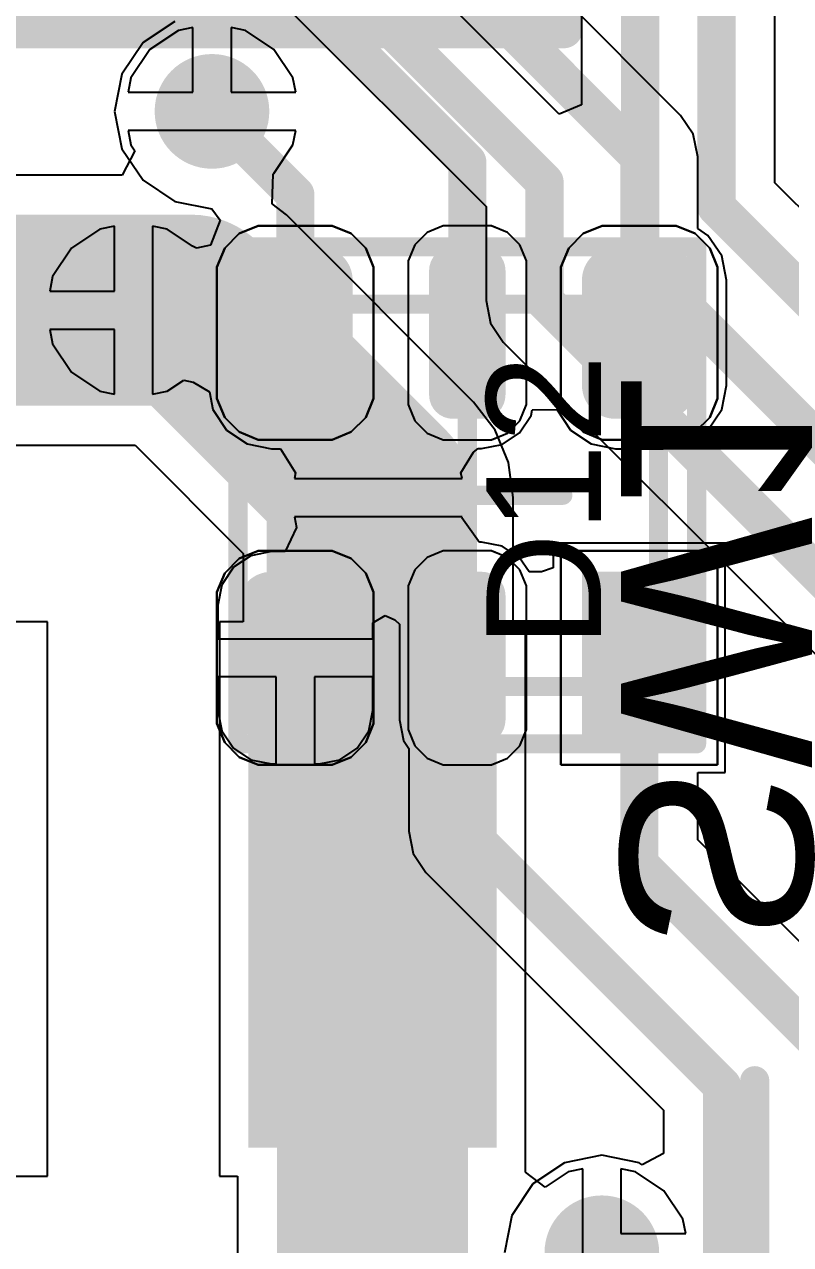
# Model space of a CAD drawing. Header units: inches. Extents: x -0.1 to 84.5, y -0.1 to 23.7.
# Drawn here: x 22.58 to 26.59, y 5.74 to 12.12 of the extents above; entities that cross this region are included whole.
import ezdxf

# ---------------------------------------------------------------- set-up
doc = ezdxf.new("R2010")
doc.units = ezdxf.units.IN
for name, color, linetype in [('Bottom Courtyard', 56, 'Continuous'), ('Bottom Layer', 5, 'Continuous'), ('Bottom Overlay', 54, 'Continuous'), ('Bottom Paste', 16, 'Continuous'), ('Bottom Solder', 6, 'Continuous'), ('Top 3D Body', 56, 'Continuous'), ('Top Courtyard', 56, 'Continuous'), ('Top Layer', 1, 'Continuous'), ('Top Overlay', 2, 'Continuous'), ('Top Paste', 8, 'Continuous'), ('Top Solder', 216, 'Continuous'), ('Via Holes', 16, 'Continuous')]:
    doc.layers.add(name, color=color, linetype=linetype)
doc.styles.add('Arial', font='', dxfattribs={"height": 0.2})
doc.styles.get('Arial').set_extended_font_data('Arial')

# ---------------------------------------------------------------- blocks, each defined once
blk = doc.blocks.new('JS102011SAQN_B_80')
at = {"layer": 'Bottom Layer'}
blk.add_hatch(color=5, dxfattribs=at).paths.add_polyline_path([(-1.9, -4), (-3.1, -4), (-3.1, -1.5), (-1.9, -1.5)])
at = {"layer": 'Bottom Paste'}
blk.add_hatch(color=16, dxfattribs=at).paths.add_polyline_path([(-1.9, -4), (-3.1, -4), (-3.1, -1.5), (-1.9, -1.5)])
at = {"layer": 'Bottom Solder'}
blk.add_hatch(color=6, dxfattribs=at).paths.add_polyline_path([(-1.85, -4.05), (-3.15, -4.05), (-3.15, -1.45), (-1.85, -1.45)])
at = {"layer": 'Bottom Overlay'}
blk.add_lwpolyline([(-4.5, 1.8, 0.1524, 0.1524, 0), (-4.5, -1.8, 0.1524, 0.1524, 0)], format="xyseb", dxfattribs=at)
blk.add_lwpolyline([(-4.5381, -1.8, 0.0762, 0.0762, 1), (-4.4619, -1.8, 0.0762, 0.0762, 1)], format="xyseb", close=True, dxfattribs=at)
blk = doc.blocks.new('SMDHDRV10P127_2X5_615X330X560B_B_100')
at = {"layer": 'Bottom Courtyard'}
for points in [[(3.5, 4.5, 0.2, 0.2, 0), (-3.5, 4.5, 0.2, 0.2, 0)], [(-3.5, 4.5, 0.2, 0.2, 0), (-3.5, -4.5, 0.2, 0.2, 0)]]:
    blk.add_lwpolyline(points, format="xyseb", dxfattribs=at)
blk.add_lwpolyline([(-3.55, 4.5, 0.1, 0.1, 1), (-3.45, 4.5, 0.1, 0.1, 1)], format="xyseb", close=True, dxfattribs=at)
blk.add_lwpolyline([(-3.55, 4.5, 0.1, 0.1, 1), (-3.45, 4.5, 0.1, 0.1, 1)], format="xyseb", close=True, dxfattribs=at)
blk = doc.blocks.new('APA_RGB_LED_2020_116')
at = {"layer": 'Top Layer'}
h = blk.add_hatch(color=1, dxfattribs=at)
edge = h.paths.add_edge_path()
edge.add_arc((-1.125, 1.025), 0.125, 90, 180)
edge.add_line((-1.25, 1.025), (-1.25, 0.775))
edge.add_arc((-1.125, 0.775), 0.125, 180, 270)
edge.add_line((-1.125, 0.65), (-0.575, 0.65))
edge.add_arc((-0.575, 0.775), 0.125, 270, 360)
edge.add_line((-0.45, 0.775), (-0.45, 1.025))
edge.add_arc((-0.575, 1.025), 0.125, 0, 90)
edge.add_line((-0.575, 1.15), (-1.125, 1.15))
h = blk.add_hatch(color=1, dxfattribs=at)
edge = h.paths.add_edge_path()
edge.add_arc((0.575, 1.025), 0.125, 90, 180)
edge.add_line((0.45, 1.025), (0.45, 0.775))
edge.add_arc((0.575, 0.775), 0.125, 180, 270)
edge.add_line((0.575, 0.65), (1.125, 0.65))
edge.add_arc((1.125, 0.775), 0.125, 270, 360)
edge.add_line((1.25, 0.775), (1.25, 1.025))
edge.add_arc((1.125, 1.025), 0.125, 0, 90)
edge.add_line((1.125, 1.15), (0.575, 1.15))
h = blk.add_hatch(color=1, dxfattribs=at)
edge = h.paths.add_edge_path()
edge.add_arc((-1.175, 0.075), 0.075, 90, 180)
edge.add_line((-1.25, 0.075), (-1.25, -0.075))
edge.add_arc((-1.175, -0.075), 0.075, 180, 270)
edge.add_line((-1.175, -0.15), (-0.525, -0.15))
edge.add_arc((-0.525, -0.075), 0.075, 270, 360)
edge.add_line((-0.45, -0.075), (-0.45, 0.075))
edge.add_arc((-0.525, 0.075), 0.075, 0, 90)
edge.add_line((-0.525, 0.15), (-1.175, 0.15))
h = blk.add_hatch(color=1, dxfattribs=at)
edge = h.paths.add_edge_path()
edge.add_arc((0.525, 0.075), 0.075, 90, 180)
edge.add_line((0.45, 0.075), (0.45, -0.075))
edge.add_arc((0.525, -0.075), 0.075, 180, 270)
edge.add_line((0.525, -0.15), (1.175, -0.15))
edge.add_arc((1.175, -0.075), 0.075, 270, 360)
edge.add_line((1.25, -0.075), (1.25, 0.075))
edge.add_arc((1.175, 0.075), 0.075, 0, 90)
edge.add_line((1.175, 0.15), (0.525, 0.15))
blk.add_hatch(color=1, dxfattribs=at).paths.add_polyline_path([(-1.25, -0.65), (-0.45, -0.65), (-0.45, -1.15), (-1.25, -1.15)])
h = blk.add_hatch(color=1, dxfattribs=at)
edge = h.paths.add_edge_path()
edge.add_arc((0.575, -0.775), 0.125, 90, 180)
edge.add_line((0.45, -0.775), (0.45, -1.025))
edge.add_arc((0.575, -1.025), 0.125, 180, 270)
edge.add_line((0.575, -1.15), (1.125, -1.15))
edge.add_arc((1.125, -1.025), 0.125, 270, 360)
edge.add_line((1.25, -1.025), (1.25, -0.775))
edge.add_arc((1.125, -0.775), 0.125, 0, 90)
edge.add_line((1.125, -0.65), (0.575, -0.65))
at = {"layer": 'Top Paste'}
h = blk.add_hatch(color=8, dxfattribs=at)
edge = h.paths.add_edge_path()
edge.add_arc((-1.125, 1.025), 0.125, 90, 180)
edge.add_line((-1.25, 1.025), (-1.25, 0.775))
edge.add_arc((-1.125, 0.775), 0.125, 180, 270)
edge.add_line((-1.125, 0.65), (-0.575, 0.65))
edge.add_arc((-0.575, 0.775), 0.125, 270, 360)
edge.add_line((-0.45, 0.775), (-0.45, 1.025))
edge.add_arc((-0.575, 1.025), 0.125, 0, 90)
edge.add_line((-0.575, 1.15), (-1.125, 1.15))
h = blk.add_hatch(color=8, dxfattribs=at)
edge = h.paths.add_edge_path()
edge.add_arc((0.575, 1.025), 0.125, 90, 180)
edge.add_line((0.45, 1.025), (0.45, 0.775))
edge.add_arc((0.575, 0.775), 0.125, 180, 270)
edge.add_line((0.575, 0.65), (1.125, 0.65))
edge.add_arc((1.125, 0.775), 0.125, 270, 360)
edge.add_line((1.25, 0.775), (1.25, 1.025))
edge.add_arc((1.125, 1.025), 0.125, 0, 90)
edge.add_line((1.125, 1.15), (0.575, 1.15))
h = blk.add_hatch(color=8, dxfattribs=at)
edge = h.paths.add_edge_path()
edge.add_arc((-1.175, 0.075), 0.075, 90, 180)
edge.add_line((-1.25, 0.075), (-1.25, -0.075))
edge.add_arc((-1.175, -0.075), 0.075, 180, 270)
edge.add_line((-1.175, -0.15), (-0.525, -0.15))
edge.add_arc((-0.525, -0.075), 0.075, 270, 360)
edge.add_line((-0.45, -0.075), (-0.45, 0.075))
edge.add_arc((-0.525, 0.075), 0.075, 0, 90)
edge.add_line((-0.525, 0.15), (-1.175, 0.15))
h = blk.add_hatch(color=8, dxfattribs=at)
edge = h.paths.add_edge_path()
edge.add_arc((0.525, 0.075), 0.075, 90, 180)
edge.add_line((0.45, 0.075), (0.45, -0.075))
edge.add_arc((0.525, -0.075), 0.075, 180, 270)
edge.add_line((0.525, -0.15), (1.175, -0.15))
edge.add_arc((1.175, -0.075), 0.075, 270, 360)
edge.add_line((1.25, -0.075), (1.25, 0.075))
edge.add_arc((1.175, 0.075), 0.075, 0, 90)
edge.add_line((1.175, 0.15), (0.525, 0.15))
blk.add_hatch(color=8, dxfattribs=at).paths.add_polyline_path([(-1.25, -0.65), (-0.45, -0.65), (-0.45, -1.15), (-1.25, -1.15)])
h = blk.add_hatch(color=8, dxfattribs=at)
edge = h.paths.add_edge_path()
edge.add_arc((0.575, -0.775), 0.125, 90, 180)
edge.add_line((0.45, -0.775), (0.45, -1.025))
edge.add_arc((0.575, -1.025), 0.125, 180, 270)
edge.add_line((0.575, -1.15), (1.125, -1.15))
edge.add_arc((1.125, -1.025), 0.125, 270, 360)
edge.add_line((1.25, -1.025), (1.25, -0.775))
edge.add_arc((1.125, -0.775), 0.125, 0, 90)
edge.add_line((1.125, -0.65), (0.575, -0.65))
at = {"layer": 'Top Solder'}
h = blk.add_hatch(color=216, dxfattribs=at)
edge = h.paths.add_edge_path()
edge.add_arc((-1.125, 1.025), 0.175, 90, 180)
edge.add_line((-1.3, 1.025), (-1.3, 0.775))
edge.add_arc((-1.125, 0.775), 0.175, 180, 270)
edge.add_line((-1.125, 0.6), (-0.575, 0.6))
edge.add_arc((-0.575, 0.775), 0.175, 270, 360)
edge.add_line((-0.4, 0.775), (-0.4, 1.025))
edge.add_arc((-0.575, 1.025), 0.175, 0, 90)
edge.add_line((-0.575, 1.2), (-1.125, 1.2))
h = blk.add_hatch(color=216, dxfattribs=at)
edge = h.paths.add_edge_path()
edge.add_arc((0.575, 1.025), 0.175, 90, 180)
edge.add_line((0.4, 1.025), (0.4, 0.775))
edge.add_arc((0.575, 0.775), 0.175, 180, 270)
edge.add_line((0.575, 0.6), (1.125, 0.6))
edge.add_arc((1.125, 0.775), 0.175, 270, 360)
edge.add_line((1.3, 0.775), (1.3, 1.025))
edge.add_arc((1.125, 1.025), 0.175, 0, 90)
edge.add_line((1.125, 1.2), (0.575, 1.2))
h = blk.add_hatch(color=216, dxfattribs=at)
edge = h.paths.add_edge_path()
edge.add_arc((-1.175, 0.075), 0.125, 90, 180)
edge.add_line((-1.3, 0.075), (-1.3, -0.075))
edge.add_arc((-1.175, -0.075), 0.125, 180, 270)
edge.add_line((-1.175, -0.2), (-0.525, -0.2))
edge.add_arc((-0.525, -0.075), 0.125, 270, 360)
edge.add_line((-0.4, -0.075), (-0.4, 0.075))
edge.add_arc((-0.525, 0.075), 0.125, 0, 90)
edge.add_line((-0.525, 0.2), (-1.175, 0.2))
h = blk.add_hatch(color=216, dxfattribs=at)
edge = h.paths.add_edge_path()
edge.add_arc((0.525, 0.075), 0.125, 90, 180)
edge.add_line((0.4, 0.075), (0.4, -0.075))
edge.add_arc((0.525, -0.075), 0.125, 180, 270)
edge.add_line((0.525, -0.2), (1.175, -0.2))
edge.add_arc((1.175, -0.075), 0.125, 270, 360)
edge.add_line((1.3, -0.075), (1.3, 0.075))
edge.add_arc((1.175, 0.075), 0.125, 0, 90)
edge.add_line((1.175, 0.2), (0.525, 0.2))
blk.add_hatch(color=216, dxfattribs=at).paths.add_polyline_path([(-1.3, -0.6), (-0.4, -0.6), (-0.4, -1.2), (-1.3, -1.2)])
h = blk.add_hatch(color=216, dxfattribs=at)
edge = h.paths.add_edge_path()
edge.add_arc((0.575, -0.775), 0.175, 90, 180)
edge.add_line((0.4, -0.775), (0.4, -1.025))
edge.add_arc((0.575, -1.025), 0.175, 180, 270)
edge.add_line((0.575, -1.2), (1.125, -1.2))
edge.add_arc((1.125, -1.025), 0.175, 270, 360)
edge.add_line((1.3, -1.025), (1.3, -0.775))
edge.add_arc((1.125, -0.775), 0.175, 0, 90)
edge.add_line((1.125, -0.6), (0.575, -0.6))
at = {"layer": 'Top 3D Body'}
for points in [[(-1, 1, 0.1, 0.1, 0), (1, 1, 0.1, 0.1, 0)], [(-1, 1, 0.1, 0.1, 0), (-1, -1, 0.1, 0.1, 0)], [(1, 1, 0.1, 0.1, 0), (1, -1, 0.1, 0.1, 0)], [(-1, -1, 0.1, 0.1, 0), (1, -1, 0.1, 0.1, 0)]]:
    blk.add_lwpolyline(points, format="xyseb", dxfattribs=at)
for points in [[(-1.025, 1, 0.05, 0.05, 1), (-0.975, 1, 0.05, 0.05, 1)], [(-1.025, 1, 0.05, 0.05, 1), (-0.975, 1, 0.05, 0.05, 1)], [(0.975, 1, 0.05, 0.05, 1), (1.025, 1, 0.05, 0.05, 1)], [(0.975, 1, 0.05, 0.05, 1), (1.025, 1, 0.05, 0.05, 1)], [(-1.025, -1, 0.05, 0.05, 1), (-0.975, -1, 0.05, 0.05, 1)], [(-1.025, -1, 0.05, 0.05, 1), (-0.975, -1, 0.05, 0.05, 1)], [(0.975, -1, 0.05, 0.05, 1), (1.025, -1, 0.05, 0.05, 1)], [(0.975, -1, 0.05, 0.05, 1), (1.025, -1, 0.05, 0.05, 1)]]:
    blk.add_lwpolyline(points, format="xyseb", close=True, dxfattribs=at)
at = {"layer": 'Top Courtyard'}
for points in [[(-1.3, 1.2, 0.1, 0.1, 0), (-1.3, -1.2, 0.1, 0.1, 0)], [(-1.3, 1.2, 0.1, 0.1, 0), (1.3, 1.2, 0.1, 0.1, 0)], [(1.3, 1.2, 0.1, 0.1, 0), (1.3, -1.2, 0.1, 0.1, 0)], [(0, 0.5, 0.1, 0.1, 0), (0, -0.5, 0.1, 0.1, 0)], [(-0.5, 0, 0.1, 0.1, 0), (0.5, 0, 0.1, 0.1, 0)], [(-1.3, -1.2, 0.1, 0.1, 0), (1.3, -1.2, 0.1, 0.1, 0)]]:
    blk.add_lwpolyline(points, format="xyseb", dxfattribs=at)
for points in [[(-1.325, 1.2, 0.05, 0.05, 1), (-1.275, 1.2, 0.05, 0.05, 1)], [(-1.325, 1.2, 0.05, 0.05, 1), (-1.275, 1.2, 0.05, 0.05, 1)], [(1.275, 1.2, 0.05, 0.05, 1), (1.325, 1.2, 0.05, 0.05, 1)], [(1.275, 1.2, 0.05, 0.05, 1), (1.325, 1.2, 0.05, 0.05, 1)], [(-0.025, 0.5, 0.05, 0.05, 1), (0.025, 0.5, 0.05, 0.05, 1)], [(-0.525, 0, 0.05, 0.05, 1), (-0.475, 0, 0.05, 0.05, 1)], [(0.475, 0, 0.05, 0.05, 1), (0.525, 0, 0.05, 0.05, 1)], [(-0.025, -0.5, 0.05, 0.05, 1), (0.025, -0.5, 0.05, 0.05, 1)], [(-1.325, -1.2, 0.05, 0.05, 1), (-1.275, -1.2, 0.05, 0.05, 1)], [(-1.325, -1.2, 0.05, 0.05, 1), (-1.275, -1.2, 0.05, 0.05, 1)], [(1.275, -1.2, 0.05, 0.05, 1), (1.325, -1.2, 0.05, 0.05, 1)], [(1.275, -1.2, 0.05, 0.05, 1), (1.325, -1.2, 0.05, 0.05, 1)]]:
    blk.add_lwpolyline(points, format="xyseb", close=True, dxfattribs=at)
at = {"layer": 'Top Overlay'}
for p, q in [((-1.2929, 1.2689), (-1.1937, 1.31)), ((-1.1937, 1.31), (-1.14, 1.31)), ((-1.14, 1.31), (-1.14, 1.31)), ((-1.14, 1.31), (-0.56, 1.31)), ((-0.56, 1.31), (-0.5063, 1.31)), ((-0.5063, 1.31), (-0.4071, 1.2689)), ((0.4071, 1.2689), (0.5063, 1.31)), ((0.5063, 1.31), (0.56, 1.31)), ((0.56, 1.31), (0.56, 1.31)), ((0.56, 1.31), (1.14, 1.31)), ((1.14, 1.31), (1.1937, 1.31)), ((1.1937, 1.31), (1.2929, 1.2689)), ((-1.3689, 1.1929), (-1.2929, 1.2689)), ((-0.4071, 1.2689), (-0.3311, 1.1929)), ((0.3311, 1.1929), (0.4071, 1.2689)), ((1.2929, 1.2689), (1.3689, 1.1929)), ((-1.41, 1.0937), (-1.3689, 1.1929)), ((-0.3311, 1.1929), (-0.29, 1.0937)), ((0.29, 1.0937), (0.3311, 1.1929)), ((1.3689, 1.1929), (1.41, 1.0937)), ((-1.41, 1.04), (-1.41, 1.0937)), ((-0.29, 1.0937), (-0.29, 1.04)), ((0.29, 1.04), (0.29, 1.0937)), ((1.41, 1.0937), (1.41, 1.04)), ((-1.41, 0.76), (-1.41, 1.04)), ((-0.29, 1.04), (-0.29, 1.04)), ((-0.29, 1.04), (-0.29, 0.76)), ((0.29, 0.76), (0.29, 1.04)), ((1.41, 1.04), (1.41, 1.04)), ((1.41, 1.04), (1.41, 0.76)), ((-1.41, 0.76), (-1.41, 0.76)), ((-1.41, 0.7063), (-1.41, 0.76)), ((-1.3689, 0.6071), (-1.41, 0.7063)), ((-0.29, 0.7063), (-0.3311, 0.6071)), ((-0.29, 0.76), (-0.29, 0.7063)), ((0.29, 0.76), (0.29, 0.76)), ((0.29, 0.7063), (0.29, 0.76)), ((0.3311, 0.6071), (0.29, 0.7063)), ((1.41, 0.7063), (1.3689, 0.6071)), ((1.41, 0.76), (1.41, 0.7063)), ((-1.2929, 0.5311), (-1.3689, 0.6071)), ((-0.3311, 0.6071), (-0.4071, 0.5311)), ((0.4071, 0.5311), (0.3311, 0.6071)), ((1.3689, 0.6071), (1.2929, 0.5311)), ((-1.1937, 0.49), (-1.2929, 0.5311)), ((-0.4071, 0.5311), (-0.5063, 0.49)), ((0.5063, 0.49), (0.4071, 0.5311)), ((1.2929, 0.5311), (1.1937, 0.49)), ((-1.14, 0.49), (-1.1937, 0.49)), ((-0.56, 0.49), (-1.14, 0.49)), ((-0.5063, 0.49), (-0.56, 0.49)), ((-0.56, 0.49), (-0.56, 0.49)), ((0.56, 0.49), (0.5063, 0.49)), ((1.14, 0.49), (0.56, 0.49)), ((1.1937, 0.49), (1.14, 0.49)), ((1.14, 0.49), (1.14, 0.49)), ((-1.3103, 0.275), (-1.375, 0.2103)), ((-1.2258, 0.31), (-1.3103, 0.275)), ((-1.18, 0.31), (-1.2258, 0.31)), ((-0.52, 0.31), (-1.18, 0.31)), ((-0.4743, 0.31), (-0.52, 0.31)), ((-0.52, 0.31), (-0.52, 0.31)), ((-0.3897, 0.275), (-0.4743, 0.31)), ((-0.325, 0.2103), (-0.3897, 0.275)), ((0.3897, 0.275), (0.325, 0.2103)), ((0.4742, 0.31), (0.3897, 0.275)), ((0.52, 0.31), (0.4742, 0.31)), ((1.18, 0.31), (0.52, 0.31)), ((1.2258, 0.31), (1.18, 0.31)), ((1.18, 0.31), (1.18, 0.31)), ((1.3103, 0.275), (1.2258, 0.31)), ((1.375, 0.2103), (1.3103, 0.275)), ((-1.375, 0.2103), (-1.41, 0.1258)), ((-0.29, 0.1258), (-0.325, 0.2103)), ((0.325, 0.2103), (0.29, 0.1258)), ((1.41, 0.1258), (1.375, 0.2103)), ((-1.41, 0.1258), (-1.41, 0.08)), ((-1.41, 0.08), (-1.41, -0.08)), ((-1.41, 0.08), (-1.41, 0.08)), ((-0.29, 0.08), (-0.29, 0.1258)), ((-0.29, -0.08), (-0.29, 0.08)), ((0.29, 0.1258), (0.29, 0.08)), ((0.29, 0.08), (0.29, -0.08)), ((0.29, 0.08), (0.29, 0.08)), ((1.41, 0.08), (1.41, 0.1258)), ((1.41, -0.08), (1.41, 0.08)), ((-1.41, -0.08), (-1.41, -0.1257)), ((-1.41, -0.1257), (-1.375, -0.2103)), ((-0.325, -0.2103), (-0.29, -0.1257)), ((-0.29, -0.1257), (-0.29, -0.08)), ((-0.29, -0.08), (-0.29, -0.08)), ((0.29, -0.08), (0.29, -0.1257)), ((0.29, -0.1257), (0.325, -0.2103)), ((1.375, -0.2103), (1.41, -0.1257)), ((1.41, -0.1257), (1.41, -0.08)), ((1.41, -0.08), (1.41, -0.08)), ((-1.375, -0.2103), (-1.3103, -0.275)), ((-0.3897, -0.275), (-0.325, -0.2103)), ((0.325, -0.2103), (0.3897, -0.275)), ((1.3103, -0.275), (1.375, -0.2103)), ((-1.3103, -0.275), (-1.2258, -0.31)), ((-1.2258, -0.31), (-1.18, -0.31)), ((-1.18, -0.31), (-1.18, -0.31)), ((-1.18, -0.31), (-0.52, -0.31)), ((-0.52, -0.31), (-0.4743, -0.31)), ((-0.4743, -0.31), (-0.3897, -0.275)), ((0.3897, -0.275), (0.4742, -0.31)), ((0.4742, -0.31), (0.52, -0.31)), ((0.52, -0.31), (0.52, -0.31)), ((0.52, -0.31), (1.18, -0.31)), ((1.18, -0.31), (1.2258, -0.31)), ((1.2258, -0.31), (1.3103, -0.275)), ((-1.41, -1.31), (-1.41, -0.49)), ((-1.41, -0.49), (-0.29, -0.49)), ((-0.29, -0.49), (-0.29, -1.31)), ((0.4071, -0.5311), (0.5063, -0.49)), ((0.5063, -0.49), (0.56, -0.49)), ((0.56, -0.49), (0.56, -0.49)), ((0.56, -0.49), (1.14, -0.49)), ((1.14, -0.49), (1.1937, -0.49)), ((1.1937, -0.49), (1.2929, -0.5311)), ((0.3311, -0.6071), (0.4071, -0.5311)), ((1.2929, -0.5311), (1.3689, -0.6071)), ((0.29, -0.7063), (0.3311, -0.6071)), ((1.3689, -0.6071), (1.41, -0.7063)), ((0.29, -0.76), (0.29, -0.7063)), ((0.29, -1.04), (0.29, -0.76)), ((1.41, -0.7063), (1.41, -0.76)), ((1.41, -0.76), (1.41, -0.76)), ((1.41, -0.76), (1.41, -1.04)), ((0.29, -1.04), (0.29, -1.04)), ((0.29, -1.0937), (0.29, -1.04)), ((1.41, -1.04), (1.41, -1.0937)), ((0.3311, -1.1929), (0.29, -1.0937)), ((1.41, -1.0937), (1.3689, -1.1929)), ((0.4071, -1.2689), (0.3311, -1.1929)), ((1.3689, -1.1929), (1.2929, -1.2689)), ((0.5063, -1.31), (0.4071, -1.2689)), ((1.2929, -1.2689), (1.1937, -1.31)), ((-0.29, -1.31), (-1.41, -1.31)), ((0.56, -1.31), (0.5063, -1.31)), ((1.14, -1.31), (0.56, -1.31)), ((1.1937, -1.31), (1.14, -1.31)), ((1.14, -1.31), (1.14, -1.31))]:
    blk.add_line(p, q, dxfattribs=at)
at = {"layer": 'Top Courtyard', "style": 'Arial'}
blk.add_text('D12', height=0.6, dxfattribs=at).set_placement((-0.8, -0.7))

msp = doc.modelspace()

# ---------------------------------------------------------------- hatches: boundary and pattern name
at = {"layer": 'Bottom Layer'}
h = msp.add_hatch(color=5, dxfattribs=at)
edge = h.paths.add_edge_path()
edge.add_arc((23.56, 11.67), 0.3, 0, 360)
h = msp.add_hatch(color=5, dxfattribs=at)
edge = h.paths.add_edge_path()
edge.add_arc((23.1496, 10.63), 0.3, 0, 360)
h = msp.add_hatch(color=5, dxfattribs=at)
edge = h.paths.add_edge_path()
edge.add_arc((24.43, 9.65), 0.3, 0, 360)
h = msp.add_hatch(color=5, dxfattribs=at)
edge = h.paths.add_edge_path()
edge.add_arc((25.6, 5.7), 0.3, 0, 360)
at = {"layer": 'Top Layer'}
h = msp.add_hatch(color=1, dxfattribs=at)
edge = h.paths.add_edge_path()
edge.add_arc((23.56, 11.67), 0.3, 0, 360)
h = msp.add_hatch(color=1, dxfattribs=at)
edge = h.paths.add_edge_path()
edge.add_arc((23.1496, 10.63), 0.3, 0, 360)
h = msp.add_hatch(color=1, dxfattribs=at)
edge = h.paths.add_edge_path()
edge.add_arc((24.43, 9.65), 0.3, 0, 360)
h = msp.add_hatch(color=1, dxfattribs=at)
edge = h.paths.add_edge_path()
edge.add_arc((25.6, 5.7), 0.3, 0, 360)
at = {"layer": 'Via Holes'}
h = msp.add_hatch(color=7, dxfattribs=at)
edge = h.paths.add_edge_path()
edge.add_arc((23.56, 11.67), 0.15, 0, 360)
h = msp.add_hatch(color=7, dxfattribs=at)
edge = h.paths.add_edge_path()
edge.add_arc((23.1496, 10.63), 0.15, 0, 360)
h = msp.add_hatch(color=7, dxfattribs=at)
edge = h.paths.add_edge_path()
edge.add_arc((24.43, 9.65), 0.15, 0, 360)
h = msp.add_hatch(color=7, dxfattribs=at)
edge = h.paths.add_edge_path()
edge.add_arc((25.6, 5.7), 0.15, 0, 360)

# ---------------------------------------------------------------- linework, layer by layer
at = {"layer": 'Bottom Layer'}
for p, q in [((26.5059, 11.2967), (26.5059, 17.1)), ((25.4941, 16.6733), (25.4941, 11.7044)), ((25.3768, 11.6558), (23.8163, 13.2163)), ((23.4733, 12.6941), (24.9941, 11.1733)), ((23.3844, 12.0939), (23.2356, 11.9944)), ((23.46, 12.1089), (23.3844, 12.0939)), ((23.46, 11.77), (23.46, 12.1089)), ((23.7356, 12.0939), (23.66, 12.1089)), ((23.66, 12.1089), (23.66, 11.77)), ((23.8844, 11.9944), (23.7356, 12.0939)), ((23.2356, 11.9944), (23.1361, 11.8456)), ((23.9839, 11.8456), (23.8844, 11.9944)), ((23.1361, 11.8456), (23.1211, 11.77)), ((23.9989, 11.77), (23.9839, 11.8456)), ((23.1211, 11.77), (23.46, 11.77)), ((23.66, 11.77), (23.9989, 11.77)), ((25.4941, 11.7044), (25.3768, 11.6558)), ((23.9989, 11.57), (23.1211, 11.57)), ((23.1211, 11.57), (23.1361, 11.4944)), ((23.9839, 11.4944), (23.9989, 11.57)), ((23.1361, 11.4944), (23.1571, 11.463)), ((23.8844, 11.3456), (23.9839, 11.4944)), ((23.1571, 11.463), (23.0892, 11.336)), ((23.0892, 11.336), (21.9489, 11.336)), ((23.8748, 11.1864), (23.8797, 11.3424)), ((23.8797, 11.3424), (23.8844, 11.3456)), ((27.9967, 9.8059), (26.5059, 11.2967)), ((23.9492, 11.1292), (23.8748, 11.1864)), ((24.9941, 11.1733), (24.9941, 10.68)), ((24.9292, 10.1492), (23.9492, 11.1292)), ((24.9941, 10.68), (24.9941, 10.68)), ((24.9941, 10.68), (25.0174, 10.5629)), ((25.0174, 10.5629), (25.0837, 10.4637)), ((25.0837, 10.4637), (27.0637, 8.4837)), ((25.0414, 10.003), (24.9292, 10.1492)), ((25.112, 9.8327), (25.0414, 10.003)), ((22.5, 9.924), (23.1576, 9.924)), ((23.1576, 9.924), (23.724, 9.3576)), ((25.136, 9.65), (25.112, 9.8327)), ((25.136, 9), (25.136, 9.65)), ((23.724, 9.3576), (23.724, 9)), ((22.7, 9), (21.1, 9)), ((22.7, 6.1), (22.7, 9)), ((23.724, 9), (23.6, 9)), ((23.6, 9), (23.6, 6.1)), ((25.2, 9), (25.136, 9)), ((25.2, 6.1225), (25.2, 9)), ((25.5, 6.1389), (25.4244, 6.1239)), ((25.5, 5.7), (25.5, 6.1389)), ((25.7756, 6.1239), (25.7, 6.1389)), ((25.7, 6.1389), (25.7, 5.8)), ((22.4098, 6.1), (22.7, 6.1)), ((23.6, 6.1), (23.694, 6.1)), ((23.694, 6.1), (23.694, 3.7925)), ((25.3034, 6.043), (25.2, 6.1225)), ((25.4244, 6.1239), (25.3034, 6.043)), ((25.9244, 6.0244), (25.7756, 6.1239)), ((26.0239, 5.8756), (25.9244, 6.0244)), ((26.0389, 5.8), (26.0239, 5.8756)), ((25.7, 5.8), (26.0389, 5.8))]:
    msp.add_line(p, q, dxfattribs=at)
for points in [[(26.2, 11.17, 0.2, 0.2, 0), (26.2, 17.1, 0.2, 0.2, 0)], [(25.8, 10.88, 0.2, 0.2, 0), (25.8, 16.8, 0.2, 0.2, 0)], [(23.6, 13, 0.2, 0.2, 0), (25.3, 11.3, 0.2, 0.2, 0)], [(25.3, 10.68, 0.2, 0.2, 0), (25.3, 11.3, 0.2, 0.2, 0)], [(26.2, 11.17, 0.2, 0.2, 0), (27.87, 9.5, 0.2, 0.2, 0)], [(21.9489, 10.63, 1, 1, 0), (23.45, 10.63, 1, 1, 0)], [(23.45, 10.63, 1, 1, 0), (24.43, 9.65, 1, 1, 0)], [(25.8, 10.88, 0.2, 0.2, 0), (27.58, 9.1, 0.2, 0.2, 0)], [(25.3, 10.68, 0.2, 0.2, 0), (27.28, 8.7, 0.2, 0.2, 0)], [(24.43, 7.58, 1, 1, 0), (24.43, 9.65, 1, 1, 0)], [(24.4, 7.55, 1, 1, 0), (24.43, 7.58, 1, 1, 0)], [(24.4, 3.5, 1, 1, 0), (24.4, 7.55, 1, 1, 0)]]:
    msp.add_lwpolyline(points, format="xyseb", dxfattribs=at)
for points in [[(25.25, 11.3, 0.1, 0.1, 1), (25.35, 11.3, 0.1, 0.1, 1)], [(25.25, 11.3, 0.1, 0.1, 1), (25.35, 11.3, 0.1, 0.1, 1)], [(26.15, 11.17, 0.1, 0.1, 1), (26.25, 11.17, 0.1, 0.1, 1)], [(26.15, 11.17, 0.1, 0.1, 1), (26.25, 11.17, 0.1, 0.1, 1)], [(23.2, 10.63, 0.5, 0.5, 1), (23.7, 10.63, 0.5, 0.5, 1)], [(23.2, 10.63, 0.5, 0.5, 1), (23.7, 10.63, 0.5, 0.5, 1)], [(25.75, 10.88, 0.1, 0.1, 1), (25.85, 10.88, 0.1, 0.1, 1)], [(25.75, 10.88, 0.1, 0.1, 1), (25.85, 10.88, 0.1, 0.1, 1)], [(25.25, 10.68, 0.1, 0.1, 1), (25.35, 10.68, 0.1, 0.1, 1)], [(25.25, 10.68, 0.1, 0.1, 1), (25.35, 10.68, 0.1, 0.1, 1)], [(24.18, 9.65, 0.5, 0.5, 1), (24.68, 9.65, 0.5, 0.5, 1)], [(24.18, 9.65, 0.5, 0.5, 1), (24.68, 9.65, 0.5, 0.5, 1)], [(24.15, 7.55, 0.5, 0.5, 1), (24.65, 7.55, 0.5, 0.5, 1)], [(24.15, 7.55, 0.5, 0.5, 1), (24.65, 7.55, 0.5, 0.5, 1)], [(24.18, 7.58, 0.5, 0.5, 1), (24.68, 7.58, 0.5, 0.5, 1)], [(24.18, 7.58, 0.5, 0.5, 1), (24.68, 7.58, 0.5, 0.5, 1)]]:
    msp.add_lwpolyline(points, format="xyseb", close=True, dxfattribs=at)
at = {"layer": 'Top Layer'}
for p, q in [((26.0123, 11.6493), (24.3651, 13.2965)), ((23.3649, 12.141), (23.1995, 12.0305)), ((23.1995, 12.0305), (23.089, 11.8651)), ((23.089, 11.8651), (23.0502, 11.67)), ((23.0502, 11.67), (23.089, 11.4749)), ((26.0786, 11.5501), (26.0123, 11.6493)), ((26.0123, 11.6493), (26.0123, 11.6493)), ((26.1019, 11.433), (26.0786, 11.5501)), ((23.089, 11.4749), (23.1995, 11.3095)), ((26.1019, 11.057), (26.1019, 11.433)), ((26.1019, 11.433), (26.1019, 11.433)), ((23.1995, 11.3095), (23.3649, 11.199)), ((23.3649, 11.199), (23.56, 11.1602)), ((23.56, 11.1602), (23.6029, 11.1016)), ((22.974, 11.0539), (22.8252, 10.9544)), ((23.0496, 11.0689), (22.974, 11.0539)), ((23.0496, 10.73), (23.0496, 11.0689)), ((23.3252, 11.0539), (23.2496, 11.0689)), ((23.2496, 11.0689), (23.2496, 10.63)), ((23.458, 10.9651), (23.3252, 11.0539)), ((23.6029, 11.1016), (23.5531, 10.9696)), ((26.1553, 11.0213), (26.1019, 11.057)), ((26.2271, 10.9138), (26.1553, 11.0213)), ((22.8252, 10.9544), (22.7257, 10.8056)), ((23.4785, 10.9553), (23.458, 10.9651)), ((23.5531, 10.9696), (23.4785, 10.9553)), ((26.2524, 10.787), (26.2271, 10.9138)), ((22.7257, 10.8056), (22.7107, 10.73)), ((26.2524, 10.237), (26.2524, 10.787)), ((22.7107, 10.73), (23.0496, 10.73)), ((23.2496, 10.63), (23.2496, 10.1911)), ((23.0496, 10.53), (22.7107, 10.53)), ((22.7107, 10.53), (22.7257, 10.4544)), ((23.0496, 10.1911), (23.0496, 10.53)), ((22.7257, 10.4544), (22.8252, 10.3056)), ((22.8252, 10.3056), (22.974, 10.2061)), ((23.3252, 10.2061), (23.4126, 10.2645)), ((23.4126, 10.2645), (23.4615, 10.254)), ((23.4615, 10.254), (23.5464, 10.2028)), ((26.2271, 10.1102), (26.2524, 10.237)), ((22.974, 10.2061), (23.0496, 10.1911)), ((23.2496, 10.1911), (23.3252, 10.2061)), ((23.5464, 10.2028), (23.5649, 10.1102)), ((23.5649, 10.1102), (23.6367, 10.0027)), ((25.23, 10.0797), (25.2357, 10.1083)), ((25.2357, 10.1083), (25.3612, 10.1101)), ((25.3612, 10.1101), (25.3654, 10.1093)), ((25.3654, 10.1093), (25.4367, 10.0027)), ((26.1553, 10.0027), (26.2271, 10.1102)), ((25.1693, 9.9887), (25.23, 10.0797)), ((23.6367, 10.0027), (23.7442, 9.9309)), ((25.0783, 9.928), (25.1693, 9.9887)), ((25.4367, 10.0027), (25.5442, 9.9309)), ((26.0478, 9.9309), (26.1553, 10.0027)), ((23.7442, 9.9309), (23.871, 9.9056)), ((23.871, 9.9056), (23.9185, 9.9056)), ((23.9185, 9.9056), (23.9968, 9.7786)), ((24.9291, 9.8874), (24.9525, 9.9066)), ((24.9525, 9.9066), (24.971, 9.9066)), ((24.971, 9.9066), (25.0783, 9.928)), ((25.5442, 9.9309), (25.671, 9.9056)), ((25.671, 9.9056), (25.921, 9.9056)), ((25.921, 9.9056), (26.0478, 9.9309)), ((24.863, 9.7796), (24.9291, 9.8874)), ((23.9968, 9.7786), (23.9911, 9.75)), ((24.8689, 9.75), (24.863, 9.7796)), ((23.9911, 9.75), (24.8689, 9.75)), ((24.8689, 9.55), (23.9911, 9.55)), ((23.9911, 9.55), (24.0021, 9.4944)), ((24.8678, 9.5444), (24.8689, 9.55)), ((24.9538, 9.4218), (24.8678, 9.5444)), ((24.0021, 9.4944), (23.9428, 9.3674)), ((24.9622, 9.4174), (24.9538, 9.4218)), ((24.971, 9.4174), (24.9622, 9.4174)), ((25.0783, 9.396), (24.971, 9.4174)), ((25.1693, 9.3353), (25.0783, 9.396)), ((26.246, 9.412), (25.346, 9.412)), ((25.346, 9.412), (25.346, 9.2819)), ((26.246, 8.212), (26.246, 9.412)), ((23.7637, 9.346), (23.6727, 9.2853)), ((23.871, 9.3674), (23.7637, 9.346)), ((23.9428, 9.3674), (23.871, 9.3674)), ((25.219, 9.2608), (25.1693, 9.3353)), ((23.6727, 9.2853), (23.612, 9.1943)), ((25.284, 9.2618), (25.219, 9.2608)), ((25.346, 9.2819), (25.284, 9.2618)), ((23.612, 9.1943), (23.5906, 9.087)), ((23.5906, 9.087), (23.5906, 8.912)), ((24.4014, 8.9956), (24.4665, 9.0327)), ((24.4665, 9.0327), (24.5175, 9.0114)), ((24.5175, 9.0114), (24.5406, 8.9872)), ((24.4014, 8.912), (24.4014, 8.9956)), ((24.5406, 8.9872), (24.5406, 8.487)), ((23.5906, 8.912), (23.996, 8.912)), ((23.996, 8.912), (24.4014, 8.912)), ((23.896, 8.712), (23.5906, 8.712)), ((23.5906, 8.712), (23.5906, 8.537)), ((23.896, 8.2566), (23.896, 8.712)), ((24.4014, 8.712), (24.096, 8.712)), ((24.096, 8.712), (24.096, 8.2566)), ((24.4014, 8.537), (24.4014, 8.712)), ((23.5906, 8.537), (23.612, 8.4297)), ((24.38, 8.4297), (24.4014, 8.537)), ((23.612, 8.4297), (23.6727, 8.3387)), ((24.3193, 8.3387), (24.38, 8.4297)), ((24.5406, 8.487), (24.562, 8.3797)), ((24.562, 8.3797), (24.5901, 8.3375)), ((23.6727, 8.3387), (23.7637, 8.278)), ((24.2283, 8.278), (24.3193, 8.3387)), ((24.5901, 8.3375), (24.5901, 7.906)), ((23.7637, 8.278), (23.871, 8.2566)), ((23.871, 8.2566), (23.896, 8.2566)), ((24.096, 8.2566), (24.121, 8.2566)), ((24.121, 8.2566), (24.2283, 8.278)), ((26.1019, 7.8597), (26.1019, 8.212)), ((26.1019, 8.212), (26.246, 8.212)), ((24.5901, 7.906), (24.5901, 7.906)), ((24.5901, 7.906), (24.6134, 7.7889)), ((27.3453, 6.6163), (26.1019, 7.8597)), ((24.6134, 7.7889), (24.6797, 7.6897)), ((24.6797, 7.6897), (25.9231, 6.4463)), ((25.9231, 6.4463), (25.9231, 6.2201)), ((25.6, 6.2098), (25.4049, 6.171)), ((25.7951, 6.171), (25.6, 6.2098)), ((25.9231, 6.2201), (25.8111, 6.1603)), ((25.4049, 6.171), (25.2395, 6.0605)), ((25.8111, 6.1603), (25.7951, 6.171)), ((25.2395, 6.0605), (25.129, 5.8951)), ((25.129, 5.8951), (25.0902, 5.7))]:
    msp.add_line(p, q, dxfattribs=at)
for points in [[(23.048, 13.252, 0.2, 0.2, 0), (24.896, 11.404, 0.2, 0.2, 0)], [(23.948, 13.281, 0.2, 0.2, 0), (25.796, 11.433, 0.2, 0.2, 0)], [(23.56, 11.67, 0.2, 0.2, 0), (23.996, 11.234, 0.2, 0.2, 0)], [(24.896, 10.512, 0.2, 0.2, 0), (24.896, 11.404, 0.2, 0.2, 0)], [(25.796, 10.512, 0.2, 0.2, 0), (25.796, 11.433, 0.2, 0.2, 0)], [(23.996, 10.512, 0.2, 0.2, 0), (23.996, 11.234, 0.2, 0.2, 0)], [(24.896, 7.906, 0.2, 0.2, 0), (24.896, 8.812, 0.2, 0.2, 0)], [(25.796, 7.733, 0.2, 0.2, 0), (25.796, 8.812, 0.2, 0.2, 0)], [(24.896, 7.906, 0.2, 0.2, 0), (26.229, 6.573, 0.2, 0.2, 0)], [(25.796, 7.733, 0.2, 0.2, 0), (27.129, 6.4, 0.2, 0.2, 0)], [(26.229, 4.794, 0.2, 0.2, 0), (26.229, 6.573, 0.2, 0.2, 0)], [(25.329, 5.429, 0.2, 0.2, 0), (25.6, 5.7, 0.2, 0.2, 0)]]:
    msp.add_lwpolyline(points, format="xyseb", dxfattribs=at)
for points in [[(23.51, 11.67, 0.1, 0.1, 1), (23.61, 11.67, 0.1, 0.1, 1)], [(24.846, 11.404, 0.1, 0.1, 1), (24.946, 11.404, 0.1, 0.1, 1)], [(24.846, 11.404, 0.1, 0.1, 1), (24.946, 11.404, 0.1, 0.1, 1)], [(25.746, 11.433, 0.1, 0.1, 1), (25.846, 11.433, 0.1, 0.1, 1)], [(25.746, 11.433, 0.1, 0.1, 1), (25.846, 11.433, 0.1, 0.1, 1)], [(23.946, 11.234, 0.1, 0.1, 1), (24.046, 11.234, 0.1, 0.1, 1)], [(23.946, 11.234, 0.1, 0.1, 1), (24.046, 11.234, 0.1, 0.1, 1)], [(23.946, 10.512, 0.1, 0.1, 1), (24.046, 10.512, 0.1, 0.1, 1)], [(24.846, 10.512, 0.1, 0.1, 1), (24.946, 10.512, 0.1, 0.1, 1)], [(25.746, 10.512, 0.1, 0.1, 1), (25.846, 10.512, 0.1, 0.1, 1)], [(24.846, 8.812, 0.1, 0.1, 1), (24.946, 8.812, 0.1, 0.1, 1)], [(25.746, 8.812, 0.1, 0.1, 1), (25.846, 8.812, 0.1, 0.1, 1)], [(24.846, 7.906, 0.1, 0.1, 1), (24.946, 7.906, 0.1, 0.1, 1)], [(24.846, 7.906, 0.1, 0.1, 1), (24.946, 7.906, 0.1, 0.1, 1)], [(25.746, 7.733, 0.1, 0.1, 1), (25.846, 7.733, 0.1, 0.1, 1)], [(25.746, 7.733, 0.1, 0.1, 1), (25.846, 7.733, 0.1, 0.1, 1)], [(26.179, 6.573, 0.1, 0.1, 1), (26.279, 6.573, 0.1, 0.1, 1)], [(26.179, 6.573, 0.1, 0.1, 1), (26.279, 6.573, 0.1, 0.1, 1)], [(25.55, 5.7, 0.1, 0.1, 1), (25.65, 5.7, 0.1, 0.1, 1)]]:
    msp.add_lwpolyline(points, format="xyseb", close=True, dxfattribs=at)
at = {"layer": 'Top Overlay'}
for p, q in [((23.8023, 11.072), (23.7031, 11.0309)), ((24.1897, 11.072), (23.8023, 11.072)), ((24.2889, 11.0309), (24.1897, 11.072)), ((24.7703, 11.072), (24.6857, 11.037)), ((25.0218, 11.072), (24.7703, 11.072)), ((25.1063, 11.037), (25.0218, 11.072)), ((25.6023, 11.072), (25.5031, 11.0309)), ((25.9897, 11.072), (25.6023, 11.072)), ((26.0889, 11.0309), (25.9897, 11.072)), ((23.7031, 11.0309), (23.6271, 10.9549)), ((24.3649, 10.9549), (24.2889, 11.0309)), ((24.6857, 11.037), (24.621, 10.9723)), ((25.171, 10.9723), (25.1063, 11.037)), ((25.5031, 11.0309), (25.4271, 10.9549)), ((26.1649, 10.9549), (26.0889, 11.0309)), ((23.6271, 10.9549), (23.586, 10.8557)), ((24.406, 10.8557), (24.3649, 10.9549)), ((24.621, 10.9723), (24.586, 10.8878)), ((25.206, 10.8878), (25.171, 10.9723)), ((25.4271, 10.9549), (25.386, 10.8557)), ((26.206, 10.8557), (26.1649, 10.9549)), ((23.586, 10.8557), (23.586, 10.802)), ((24.406, 10.802), (24.406, 10.8557)), ((24.586, 10.8878), (24.586, 10.842)), ((25.206, 10.842), (25.206, 10.8878)), ((25.386, 10.8557), (25.386, 10.802)), ((26.206, 10.802), (26.206, 10.8557)), ((23.586, 10.802), (23.586, 10.222)), ((24.406, 10.222), (24.406, 10.802)), ((24.586, 10.842), (24.586, 10.182)), ((25.206, 10.182), (25.206, 10.842)), ((25.386, 10.802), (25.386, 10.222)), ((26.206, 10.222), (26.206, 10.802)), ((23.586, 10.222), (23.586, 10.1683)), ((24.406, 10.1683), (24.406, 10.222)), ((25.386, 10.222), (25.386, 10.1683)), ((26.206, 10.1683), (26.206, 10.222)), ((23.586, 10.1683), (23.6271, 10.0691)), ((24.3649, 10.0691), (24.406, 10.1683)), ((24.586, 10.182), (24.586, 10.1362)), ((25.206, 10.1362), (25.206, 10.182)), ((25.386, 10.1683), (25.4271, 10.0691)), ((26.1649, 10.0691), (26.206, 10.1683)), ((24.586, 10.1362), (24.621, 10.0517)), ((25.171, 10.0517), (25.206, 10.1362)), ((23.6271, 10.0691), (23.7031, 9.9931)), ((24.2889, 9.9931), (24.3649, 10.0691)), ((24.621, 10.0517), (24.6857, 9.987)), ((25.1063, 9.987), (25.171, 10.0517)), ((25.4271, 10.0691), (25.5031, 9.9931)), ((26.0889, 9.9931), (26.1649, 10.0691)), ((23.7031, 9.9931), (23.8023, 9.952)), ((24.1897, 9.952), (24.2889, 9.9931)), ((24.6857, 9.987), (24.7703, 9.952)), ((25.0218, 9.952), (25.1063, 9.987)), ((25.5031, 9.9931), (25.6023, 9.952)), ((25.9897, 9.952), (26.0889, 9.9931)), ((23.8023, 9.952), (24.1897, 9.952)), ((24.7703, 9.952), (25.0218, 9.952)), ((25.6023, 9.952), (25.9897, 9.952)), ((23.7031, 9.3309), (23.6271, 9.2549)), ((23.8023, 9.372), (23.7031, 9.3309)), ((24.1897, 9.372), (23.8023, 9.372)), ((24.2889, 9.3309), (24.1897, 9.372)), ((24.3649, 9.2549), (24.2889, 9.3309)), ((24.6857, 9.337), (24.621, 9.2723)), ((24.7703, 9.372), (24.6857, 9.337)), ((25.0218, 9.372), (24.7703, 9.372)), ((25.1063, 9.337), (25.0218, 9.372)), ((25.171, 9.2723), (25.1063, 9.337)), ((26.206, 9.372), (25.386, 9.372)), ((25.386, 9.372), (25.386, 8.252)), ((26.206, 8.252), (26.206, 9.372)), ((23.6271, 9.2549), (23.586, 9.1557)), ((24.406, 9.1557), (24.3649, 9.2549)), ((24.621, 9.2723), (24.586, 9.1877)), ((25.206, 9.1877), (25.171, 9.2723)), ((23.586, 9.1557), (23.586, 9.102)), ((24.406, 9.102), (24.406, 9.1557)), ((24.586, 9.1877), (24.586, 9.142)), ((24.586, 9.142), (24.586, 8.482)), ((25.206, 9.142), (25.206, 9.1877)), ((25.206, 8.482), (25.206, 9.142)), ((23.586, 9.102), (23.586, 8.522)), ((24.406, 8.522), (24.406, 9.102)), ((23.586, 8.522), (23.586, 8.4683)), ((24.406, 8.4683), (24.406, 8.522)), ((23.586, 8.4683), (23.6271, 8.3691)), ((24.3649, 8.3691), (24.406, 8.4683)), ((24.586, 8.482), (24.586, 8.4362)), ((24.586, 8.4362), (24.621, 8.3517)), ((25.171, 8.3517), (25.206, 8.4362)), ((25.206, 8.4362), (25.206, 8.482)), ((23.6271, 8.3691), (23.7031, 8.2931)), ((24.2889, 8.2931), (24.3649, 8.3691)), ((24.621, 8.3517), (24.6857, 8.287)), ((25.1063, 8.287), (25.171, 8.3517)), ((23.7031, 8.2931), (23.8023, 8.252)), ((23.8023, 8.252), (24.1897, 8.252)), ((24.1897, 8.252), (24.2889, 8.2931)), ((24.6857, 8.287), (24.7703, 8.252)), ((24.7703, 8.252), (25.0218, 8.252)), ((25.0218, 8.252), (25.1063, 8.287)), ((25.386, 8.252), (26.206, 8.252))]:
    msp.add_line(p, q, dxfattribs=at)

# ---------------------------------------------------------------- block references
for name, p, rotation in [('SMDHDRV10P127_2X5_615X330X560B_B_100', (21.9, 16.6), 180), ('APA_RGB_LED_2020_116', (24.896, 9.662), 90), ('JS102011SAQN_B_80', (21.9, 4.8), 180)]:
    msp.add_blockref(name, p, dxfattribs=dict(rotation=rotation))

# ---------------------------------------------------------------- texts
at = {"layer": 'Bottom Overlay', "style": 'Arial', "text_generation_flag": 2}
msp.add_text('SW1', height=1, rotation=270, dxfattribs=at).set_placement((25.7, 7.3))

doc.saveas('drawing.dxf')
